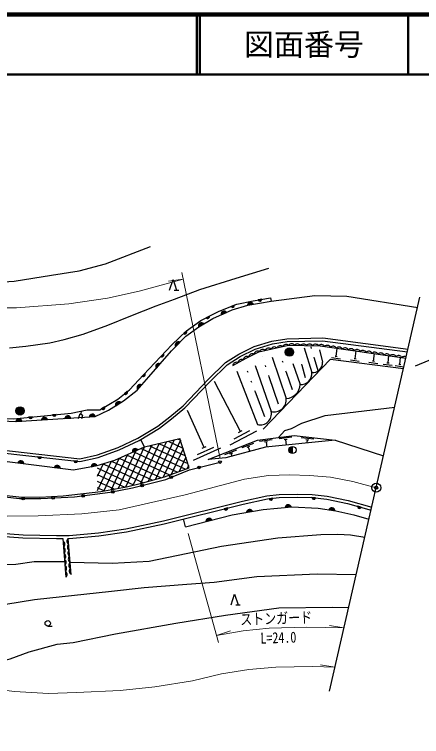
# Model space of a CAD drawing. Units: millimetres at full size, sheet at 1:1000; details may follow other scales. Extents: x 40000 to 680000, y 20000 to 380000.
# Drawn here: x 478380 to 546218, y 259772 to 380000 of the extents above; entities that cross this region are included whole.
import ezdxf
from ezdxf.enums import TextEntityAlignment as Align

# ---------------------------------------------------------------- set-up
doc = ezdxf.new("R2010")
doc.units = ezdxf.units.MM
doc.header["$LTSCALE"] = 1000
doc.header["$PDMODE"] = 32
doc.header["$PDSIZE"] = 500
doc.linetypes.add('CHAIN', pattern=[18.5, 12, -1.5, 3.5, -1.5])
doc.linetypes.add('DOTTED', pattern=[1.75, 0.25, -1.5])
for name, color, linetype, lineweight in [('M-BGD', 7, 'Continuous', 25), ('M-BMK', 2, 'CHAIN', 13), ('M-BMK-OTRS', 5, 'Continuous', 25), ('M-BMK-SRVR', 3, 'Continuous', 25), ('M-STR-HTXT', 7, 'Continuous', 13), ('M-TTL', 2, 'Continuous', 140), ('M-TTL-LINE', 7, 'Continuous', 50)]:
    doc.layers.add(name, color=color, linetype=linetype, lineweight=lineweight)
doc.layers.add('M-OTRS', color=6, linetype='Continuous')
doc.layers.add('M-TTL-TXT', color=7, linetype='Continuous')
doc.styles.add('ＭＳ ゴシック', font='')
doc.styles.get('ＭＳ ゴシック').set_extended_font_data('MS Gothic')

msp = doc.modelspace()

# ---------------------------------------------------------------- hatches: boundary and pattern name
at = {"layer": 'M-BGD'}
for points in [[(517219, 331584, -0.82183), (518196, 331747)], [(518970, 332476), (519588, 332575, -0.84072)], [(514466, 331378), (515050, 331604, -0.84072)], [(510308, 329507), (510866, 329790, -0.84072)], [(512813, 329983, -0.82183), (513718, 330387)], [(509068, 327973, -0.82183), (509922, 328475)], [(506588, 326855), (507042, 327286, -0.84072)], [(505248, 324689, -0.82183), (505941, 325398)], [(502781, 323054), (503212, 323508, -0.84072)], [(524902, 323791, -0.41421), (524202, 323091, -0.41421), (523502, 323791, -1)], [(502028, 321095, -0.82183), (502681, 321840)], [(499676, 319786), (500107, 320239, -0.84072)], [(498915, 317585, -0.82183), (499576, 318324)], [(496697, 316828), (497182, 317224, -0.84072)], [(495249, 314842, -0.82183), (496088, 315369)], [(480009, 313994, -0.41421), (479309, 313294, -0.41421), (478609, 313994, -1)], [(492903, 314345), (493442, 314663, -0.84072)], [(478641, 312230, -0.82183), (479630, 312292)], [(480751, 312943), (481374, 313003, -0.84072)], [(482885, 312499, -0.82183), (483874, 312561)], [(484704, 313323), (485326, 313383, -0.84072)], [(486775, 312745, -0.82183), (487764, 312808)], [(490863, 313004, -0.82183), (491852, 313067)], [(524708, 308084, 0.41421), (524108, 307484, 0.41421), (524708, 306884)], [(498034, 307098, -0.82183), (498939, 307503)], [(478964, 305347, -0.82183), (479946, 305221)], [(482269, 306355), (482891, 306285, -0.84072)], [(488300, 305680), (488922, 305610, -0.84072)], [(485042, 304566, -0.82183), (486025, 304439)], [(491162, 304701, -0.82183), (492136, 304882)], [(520803, 299372), (521424, 299450, -0.84072)], [(527932, 299566), (528554, 299499, -0.84072)], [(523489, 297919, -0.82183), (524476, 298013)], [(513336, 297679), (513944, 297829, -0.84072)], [(517072, 297113, -0.82183), (518049, 297276)], [(530784, 297527, -0.82183), (531765, 297393)], [(535547, 298107), (536151, 297941, -0.84072)], [(510284, 295581, -0.82183), (511244, 295828)]]:
    msp.add_hatch(color=256, dxfattribs=at).paths.add_polyline_path(points)

# ---------------------------------------------------------------- linework, layer by layer
for p, q in [((505010, 334070), (505763, 334070)), ((519588, 332575), (518970, 332476)), ((521049, 332810), (521144, 332240)), ((515050, 331604), (514466, 331378)), ((517219, 331584), (518196, 331747)), ((510866, 329790), (510308, 329507)), ((512813, 329983), (513718, 330387)), ((509068, 327973), (509922, 328475)), ((507042, 327286), (506588, 326855)), ((505248, 324689), (505941, 325398)), ((503212, 323508), (502781, 323054)), ((526659, 324479), (527907, 320382)), ((529191, 324158), (529702, 322116)), ((532000, 323075), (532170, 324422)), ((535135, 322681), (535298, 323976)), ((538200, 322295), (538356, 323541)), ((521339, 322928), (523671, 316073)), ((529004, 320637), (528383, 322722)), ((531219, 322871), (532707, 322684)), ((531827, 323097), (532174, 323053)), ((534354, 322477), (535842, 322289)), ((534962, 322703), (535309, 322659)), ((538026, 322317), (538373, 322273)), ((540627, 321990), (540779, 323195)), ((542581, 321744), (542729, 322918)), ((502028, 321095), (502681, 321840)), ((518472, 321556), (521158, 313906)), ((524790, 321898), (525979, 318407)), ((526893, 319516), (526322, 321554)), ((537418, 322091), (538906, 321904)), ((539846, 321786), (541334, 321598)), ((540454, 322011), (540801, 321968)), ((541800, 321540), (543288, 321352)), ((542408, 321766), (542755, 321722)), ((500107, 320239), (499676, 319786)), ((515431, 320623), (518869, 311711)), ((524731, 317478), (523711, 320392)), ((516022, 310574), (511732, 318864)), ((522383, 315112), (520833, 319656)), ((498915, 317585), (499576, 318324)), ((497182, 317224), (496697, 316828)), ((520078, 312987), (518548, 317088)), ((495249, 314842), (496088, 315369)), ((493442, 314663), (492903, 314345)), ((509985, 307910), (507238, 314056)), ((481374, 313003), (480751, 312943)), ((485326, 313383), (484704, 313323)), ((486775, 312745), (487764, 312808)), ((490863, 313004), (491852, 313067)), ((478641, 312230), (479630, 312292)), ((482885, 312499), (483874, 312561)), ((514353, 308359), (518794, 310657)), ((514966, 309351), (517630, 310730)), ((515711, 310413), (516333, 310735)), ((500029, 307991), (499430, 309197)), ((504976, 309177), (501912, 302605)), ((506048, 309110), (503181, 302960)), ((505567, 309319), (506054, 309092)), ((507500, 304529), (505953, 309411)), ((521323, 309181), (519240, 308915)), ((524576, 309595), (522493, 309330)), ((523808, 309255), (523322, 309193)), ((523565, 309224), (523682, 308299)), ((528253, 309281), (526166, 309513)), ((527427, 309132), (526940, 309186)), ((527183, 309159), (527127, 308651)), ((531796, 309128), (539886, 306533)), ((500004, 307980), (496888, 301297)), ((501249, 308283), (498131, 301596)), ((502492, 308581), (499380, 301908)), ((503734, 308879), (500643, 302250)), ((500879, 308195), (507285, 305208)), ((502442, 308569), (506875, 306502)), ((504005, 308944), (506465, 307797)), ((508192, 305795), (512757, 307835)), ((508860, 306751), (511599, 307975)), ((509665, 307767), (510304, 308053)), ((518199, 308588), (516245, 307818)), ((517538, 308069), (517082, 307890)), ((517310, 307979), (517600, 307245)), ((520555, 308841), (520069, 308779)), ((520312, 308810), (520419, 307966)), ((524708, 306884), (524708, 308084)), ((497216, 306731), (494485, 300875)), ((498610, 307356), (495686, 301086)), ((497064, 306664), (504223, 303325)), ((498034, 307098), (498939, 307503)), ((498271, 307204), (505547, 303812)), ((499479, 307744), (506870, 304298)), ((506495, 307701), (504502, 303428)), ((515354, 307466), (513401, 306696)), ((514693, 306948), (514238, 306768)), ((514466, 306858), (514627, 306449)), ((482891, 306285), (482269, 306355)), ((488922, 305610), (488300, 305680)), ((494479, 305595), (492189, 300685)), ((495821, 306107), (493283, 300664)), ((494566, 305622), (501364, 302452)), ((495857, 306123), (502843, 302866)), ((506941, 306293), (505834, 303917)), ((478964, 305347), (479946, 305221)), ((485042, 304566), (486025, 304439)), ((491162, 304701), (492136, 304882)), ((493191, 305199), (492189, 303051)), ((492189, 304523), (498349, 301651)), ((493139, 305184), (499885, 302038)), ((507388, 304884), (507165, 304406)), ((492189, 303420), (496782, 301278)), ((492189, 302317), (495063, 300976)), ((492189, 301213), (493344, 300675)), ((521424, 299450), (520803, 299372)), ((528554, 299499), (527932, 299566)), ((513944, 297829), (513336, 297679)), ((517072, 297113), (518049, 297276)), ((523489, 297919), (524476, 298013)), ((530784, 297527), (531765, 297393)), ((536151, 297941), (535547, 298107)), ((506859, 294698), (506537, 296006)), ((510284, 295581), (511244, 295828)), ((486461, 292757), (486934, 286292)), ((487809, 286776), (487325, 292768)), ((515263, 281708), (516015, 281708)), ((483928, 278177), (484678, 278177))]:
    msp.add_line(p, q, dxfattribs=at)
at = {"layer": 'M-BGD', "linetype": 'DOTTED'}
for p, q in [((528383, 322722), (527749, 324854)), ((520833, 319656), (519702, 322971)), ((523711, 320392), (522761, 323106)), ((526322, 321554), (525954, 322867)), ((518548, 317088), (516994, 321254))]:
    msp.add_line(p, q, dxfattribs=at)
at = {"layer": 'M-BGD'}
for points in [[(444603, 333906), (453224, 335019), (458301, 335397), (467161, 335241), (474682, 335346), (478345, 335611), (484560, 336602), (489154, 337309), (493576, 338483), (501070, 341340)], [(477532, 324503), (480286, 324742), (484279, 325335), (486661, 325873), (489841, 326769), (493950, 328270), (497802, 329814), (501977, 331476), (505077, 332578), (509272, 334223), (515310, 336099), (520789, 337778)], [(504223, 334070), (504805, 335852), (505388, 334070)], [(463203, 313016), (478557, 312224), (491845, 313067), (494051, 314089), (496569, 315672), (498803, 317459), (500762, 319649), (504550, 323974), (506959, 326440), (509085, 327983), (511452, 329375), (514659, 330807), (517244, 331588), (521180, 332246), (528435, 333186), (533750, 333073), (545570, 331230)], [(380478, 285845), (394252, 292647), (416759, 303604), (429502, 309686), (434682, 312185), (438391, 313251), (441577, 313848), (445080, 314068), (449411, 314058), (478197, 312697), (487826, 313623), (490523, 314154), (492593, 314163), (495609, 315942), (497526, 317504), (499891, 320013), (504596, 324964), (507076, 327319), (509418, 329056), (512489, 330612), (515427, 331750), (518138, 332342), (521049, 332810)], [(388385, 283608), (425120, 301966), (433952, 306274), (436866, 307350), (441911, 308486), (466796, 308540), (489250, 306026), (492222, 306666), (495682, 307924), (498965, 309440), (502270, 311464), (504265, 313016), (506489, 314850), (510662, 319212), (513547, 322029), (515769, 323440), (518298, 324707), (521267, 325608), (523794, 326018), (529753, 326134), (543963, 324247)], [(388387, 283106), (425319, 301562), (434129, 305859), (436994, 306917), (441961, 308036), (466771, 308090), (489273, 305571), (492347, 306233), (495853, 307508), (499177, 309042), (502527, 311093), (504546, 312664), (506796, 314519), (510981, 318895), (513828, 321674), (515991, 323047), (518465, 324287), (521369, 325168), (523834, 325569), (529727, 325683), (543861, 323806)], [(514750, 321540), (516965, 322763), (519127, 323843), (524063, 324911), (529302, 324830), (543627, 322790)], [(519821, 310925), (531065, 322588), (543229, 321058)], [(489484, 313950), (489435, 313527), (489222, 313355), (489017, 312675)], [(522393, 309559), (523458, 310753), (524527, 311042), (526250, 311954), (530135, 313204), (541740, 314588)], [(489435, 313527), (489726, 313261), (489541, 312667)], [(414868, 293971), (424991, 299102), (435224, 304330), (437196, 305140), (439017, 305759), (444389, 306664), (455416, 306812), (472720, 306150), (488231, 304156), (492189, 304892), (495109, 305789), (500029, 307991), (505953, 309411)], [(476790, 299691), (479218, 299416), (482781, 299406), (488394, 299678), (494348, 300436), (498065, 301175), (503598, 302589), (507550, 304173), (512632, 305480)], [(388389, 282473), (388389, 282204), (392717, 283009), (399431, 284974), (407625, 288676), (420394, 294969), (426333, 298069), (430918, 299851), (435786, 301294), (440967, 302500), (444658, 302775), (447702, 302831), (452701, 302587), (455667, 302263), (476070, 300012), (479098, 299684), (482598, 299619), (486521, 299846), (492786, 300577), (497034, 301322), (499768, 302005), (503381, 303016), (507500, 304529)], [(451377, 295469), (479820, 293373), (485409, 293242), (487493, 293271), (492377, 293665), (496945, 294353), (503197, 295700), (516368, 298940), (520452, 299832), (522468, 300086), (525474, 300129), (528007, 300060), (530492, 299795), (534012, 299047), (537917, 297975)], [(487325, 292768), (487517, 292771), (492435, 293168), (497035, 293861), (503309, 295212), (516481, 298453), (520537, 299338), (522503, 299587), (525471, 299629), (527973, 299561), (530413, 299300), (533894, 298561), (537804, 297488)], [(506859, 294698), (514669, 296712), (519805, 297569), (524578, 298023), (528968, 297776), (531929, 297370), (534945, 296675), (537455, 295972)], [(384173, 273069), (391854, 274364), (400133, 276567), (406744, 279258), (412294, 282167), (418641, 286218), (422700, 288523), (427388, 290749), (431780, 292589), (436519, 293896), (441858, 294834), (445622, 295167), (451350, 294970), (479796, 292874), (485406, 292742), (486461, 292757)], [(487645, 288803), (494692, 288668), (500855, 288957), (506983, 290259), (512885, 291446), (522295, 292867), (529427, 293419), (532266, 293483), (534396, 293358), (536761, 292956)], [(394566, 250692), (398887, 251936), (403909, 254135), (408199, 256594), (410818, 258313), (413595, 260491), (416485, 263368), (419241, 265927), (422216, 267920), (428190, 271451), (430942, 273316), (433639, 275277), (438863, 278087), (444636, 281032), (449912, 283259), (454411, 284822), (460647, 286425), (466881, 287579), (472175, 288334), (474861, 288364), (478637, 288476), (481660, 288895), (486743, 288900)], [(425834, 260400), (427273, 260970), (428991, 262182), (430988, 264003), (433096, 265298), (435942, 266994), (440425, 269416), (444590, 271935), (448650, 273683), (457545, 276956), (465354, 279269), (472442, 281072), (481719, 282584), (494540, 283953), (499993, 284567), (507112, 285118), (511658, 285483), (518776, 286397), (528816, 286871), (535334, 286754)], [(514476, 281708), (515058, 283490), (515640, 281708)], [(475318, 272162), (477648, 272702), (480808, 273858), (485483, 275149), (488180, 275415), (495205, 276889), (505274, 278672), (513562, 279968), (522442, 281199), (531401, 281336), (534072, 281272)]]:
    msp.add_lwpolyline(points, dxfattribs=at)
msp.add_lwpolyline([(510667, 305876), (518870, 309110), (524974, 309888), (531796, 309128), (520219, 307946), (513608, 306176)], close=True, dxfattribs=at)
for centre, radius in [((524202, 323791), 700), ((479309, 313994), 700), ((524708, 307484), 600), ((512632, 305480), 225), ((509178, 304592), 225), ((504470, 302939), 225), ((499663, 301584), 225), ((494779, 300522), 225), ((479842, 299415), 225), ((484840, 299506), 225), ((489824, 299860), 225), ((483928, 278627), 450)]:
    msp.add_circle(centre, radius, dxfattribs=at)
for centre, radius, start, end in [((517724, 331569), 505, 20.65603, 178.31422), ((519271, 332579), 318, 199.02953, 359.24726), ((514738, 331542), 318, 211.07344, 11.29117), ((510563, 329697), 318, 216.76343, 16.98116), ((513306, 330096), 505, 35.23665, 192.89485), ((509545, 328140), 505, 41.64009, 199.29828), ((506777, 327110), 318, 233.4048, 33.62253), ((505665, 324975), 505, 56.8465, 214.50469), ((521702, 324017), 625, 49.08517, 155.34537), ((522680, 324228), 625, 49.08517, 155.34537), ((523657, 324440), 625, 49.08517, 155.34537), ((524560, 324529), 625, 35.98299, 142.2432), ((525560, 324513), 625, 35.98299, 142.2432), ((526560, 324498), 625, 35.98299, 142.2432), ((527560, 324482), 625, 35.98299, 142.2432), ((528560, 324467), 625, 35.98299, 142.2432), ((529521, 324405), 625, 30.46991, 136.73012), ((530500, 324281), 625, 28.76283, 135.02304), ((531490, 324140), 625, 28.76283, 135.02304), ((532480, 323999), 625, 28.76283, 135.02304), ((502957, 323319), 318, 236.35477, 36.5725), ((518001, 322861), 625, 63.41632, 169.67653), ((518895, 323308), 625, 63.41632, 169.67653), ((519747, 323593), 625, 49.08517, 155.34537), ((520725, 323805), 625, 49.08517, 155.34537), ((533470, 323858), 625, 28.76283, 135.02304), ((534460, 323717), 625, 28.76283, 135.02304), ((535450, 323576), 625, 28.76283, 135.02304), ((536440, 323435), 625, 28.76283, 135.02304), ((537430, 323294), 625, 28.76283, 135.02304), ((538420, 323153), 625, 28.76283, 135.02304), ((539410, 323012), 625, 28.76283, 135.02304), ((540400, 322871), 625, 28.76283, 135.02304), ((516245, 321937), 625, 65.76369, 172.02389), ((517120, 322420), 625, 65.76369, 172.02389), ((541390, 322730), 625, 28.76283, 135.02304), ((542380, 322589), 625, 28.76283, 135.02304), ((543370, 322448), 625, 60.88834, 135.02304), ((502428, 321403), 505, 59.95506, 217.61325), ((515369, 321454), 625, 65.76369, 172.02389), ((528118, 321960), 1592, 262.38386, 5.6258), ((499852, 320050), 318, 236.35477, 36.5725), ((526180, 320139), 1744, 263.37841, 8.00673), ((499318, 317889), 505, 59.35068, 217.00887), ((523606, 318446), 2374, 271.57056, 359.05678), ((496905, 317068), 318, 229.07083, 29.28856), ((495720, 315023), 505, 43.34132, 200.99951), ((521654, 315871), 2027, 255.83854, 5.71611), ((493145, 314551), 318, 220.42935, 20.64708), ((519338, 313513), 1862, 255.39519, 12.18177), ((479142, 312163), 505, 14.79813, 172.45632), ((481057, 313027), 318, 195.38525, 355.60298), ((483386, 312432), 505, 14.79813, 172.45632), ((485010, 313407), 318, 195.38525, 355.60298), ((487276, 312679), 505, 14.79813, 172.45632), ((491363, 312938), 505, 14.79813, 172.45632), ((498526, 307211), 505, 35.2828, 192.94099), ((479443, 305187), 505, 3.84301, 161.5012), ((482586, 306374), 318, 183.50496, 343.7227), ((488617, 305699), 318, 183.50496, 343.7227), ((485521, 304406), 505, 3.84301, 161.5012), ((491667, 304695), 505, 21.7034, 179.36159), ((521106, 299465), 318, 197.08551, 357.30325), ((528249, 299587), 318, 183.79214, 344.00988), ((523992, 297869), 505, 16.59883, 174.25702), ((513627, 297807), 318, 203.71301, 3.93074), ((517577, 297098), 505, 20.65135, 178.30954), ((531261, 297363), 505, 3.37122, 161.02942), ((535864, 298077), 318, 174.54718, 334.76491), ((510788, 295610), 505, 25.62626, 183.28445), ((486159, 291750), 625, 311.05261, 57.31282), ((487739, 292300), 625, 131.48651, 237.74672), ((486232, 290753), 625, 311.05261, 57.31282), ((487820, 291304), 625, 131.48651, 237.74672), ((486305, 289755), 625, 311.05261, 57.31282), ((487900, 290307), 625, 131.48651, 237.74672), ((487981, 289310), 625, 131.48651, 237.74672), ((486378, 288758), 625, 311.05261, 57.31282), ((488061, 288313), 625, 131.48651, 237.74672), ((486451, 287761), 625, 311.05261, 57.31282), ((488142, 287316), 625, 131.48651, 237.74672), ((486524, 286763), 625, 311.05261, 57.31282)]:
    msp.add_arc(centre, radius, start, end, dxfattribs=at)
at = {"layer": 'M-BMK'}
msp.add_lwpolyline([(477172, 296443), (482328, 296501), (489636, 296851), (495849, 297544), (506814, 300022), (516729, 302647), (520712, 303216), (524293, 303341), (527554, 303246), (531042, 302935), (534772, 302241), (538661, 301208)], dxfattribs=at)
at = {"layer": 'M-BMK-OTRS'}
msp.add_line((530864, 267330), (545955, 332901), dxfattribs=at)
at = {"layer": 'M-BMK-SRVR'}
msp.add_line((545227, 321474), (575584, 334488), dxfattribs=at)
msp.add_circle((538661, 301208), 750, dxfattribs=at)
at = {"layer": 'M-OTRS'}
msp.add_point((538661, 301208), dxfattribs=at)
at = {"layer": 'M-STR-HTXT'}
for p, q in [((512649, 306078), (506266, 337043)), ((506501, 335899), (504065, 335598)), ((507351, 293598), (512396, 275435)), ((533289, 277868), (530866, 278265)), ((512069, 276610), (514409, 277353)), ((531780, 271312), (529361, 271731))]:
    msp.add_line(p, q, dxfattribs=at)
for points in [[(473242, 331151), (478734, 331174), (487450, 331827), (493908, 332744), (499173, 333929), (506501, 335899)], [(512069, 276610), (516480, 277358), (520815, 277806), (527046, 278009), (533289, 277868)], [(424766, 258851), (427794, 260737), (430579, 262142), (434189, 263666), (438083, 264984), (442467, 266259), (447789, 267401), (453350, 268250), (459137, 268767), (463835, 268819), (468373, 268502), (478407, 267253), (484081, 266963), (488714, 267117), (495985, 267418), (501771, 268049), (508063, 269057), (512904, 270233), (517450, 270962), (521940, 271298), (528064, 271430), (531780, 271312)]]:
    msp.add_lwpolyline(points, dxfattribs=at)
at = {"layer": 'M-TTL'}
msp.add_line((680000, 380000), (40000, 380000), dxfattribs=at)
at = {"layer": 'M-TTL-LINE'}
for p, q in [((508747, 380000), (508747, 370000)), ((509247, 380000), (509247, 370000)), ((543997, 380000), (543997, 370000)), ((40000, 370000), (680000, 370000))]:
    msp.add_line(p, q, dxfattribs=at)

# ---------------------------------------------------------------- texts
at = {"layer": 'M-STR-HTXT', "style": 'ＭＳ ゴシック', "width": 0.8}
for s, p in [('ストンガード', (522038, 277995)), ('L=24.0', (522405, 274781))]:
    msp.add_text(s, height=1833, rotation=1.866, dxfattribs=at).set_placement(p, align=Align.BOTTOM_CENTER)
at = {"layer": 'M-TTL-TXT', "style": 'ＭＳ ゴシック'}
msp.add_text('図面番号', height=3666, dxfattribs=at).set_placement((526622, 375000), align=Align.MIDDLE_CENTER)

doc.saveas('drawing.dxf')
